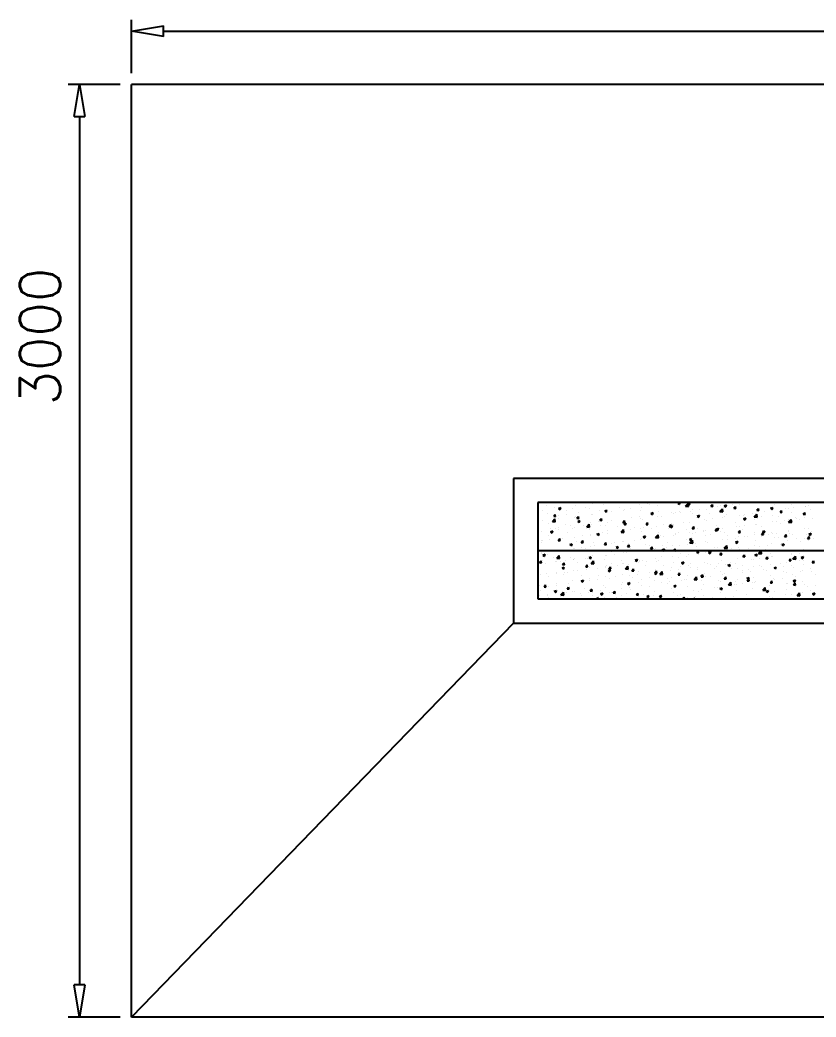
# Model space of a CAD drawing. Header units: millimetres. Extents: x 331487 to 517269, y 198509 to 399936.
# Drawn here: x 422266 to 424739, y 306709 to 309809 of the extents above; entities that cross this region are included whole.
import ezdxf

# ---------------------------------------------------------------- set-up
doc = ezdxf.new("R2010")
doc.units = ezdxf.units.MM
doc.header["$MEASUREMENT"] = 0
doc.layers.add('COLUMN', color=6, linetype='Continuous')
doc.layers.add('FOOTING', color=5, linetype='Continuous')
doc.styles.add('RO', font='romans.shx', dxfattribs={"height": 125})

# ---------------------------------------------------------------- blocks, each defined once
blk = doc.blocks.new('_ClosedBlank')
at = {"color": 0, "linetype": 'ByBlock', "lineweight": -2}
for p, q in [((-1, 0.167), (0, 0)), ((-1, 0.167), (-1, -0.167)), ((0, 0), (-1, -0.167))]:
    blk.add_line(p, q, dxfattribs=at)

msp = doc.modelspace()

# ---------------------------------------------------------------- linework, layer by layer
at = {"layer": 'COLUMN'}
for p, q in [((427149.3, 308308.5), (423874.3, 308308.5)), ((423874.3, 308308.5), (423874.3, 308008.5)), ((423874.3, 308008.5), (427149.3, 308008.5))]:
    msp.add_line(p, q, dxfattribs=at)
at = {"layer": 'COLUMN', "color": 2, "linetype": 'Continuous'}
for p, q in [((423874.7, 308295.8), (423874.7, 308295.8)), ((423902.8, 308299.4), (423902.8, 308299.4)), ((423965.9, 308307.7), (423965.9, 308307.7)), ((423992.2, 308298.3), (423992.2, 308298.3)), ((424043.5, 308305.3), (424043.5, 308305.3)), ((424080.2, 308303.3), (424080.2, 308303.3)), ((424191.7, 308301.5), (424191.7, 308301.5)), ((424216.8, 308304.7), (424216.8, 308304.7)), ((424220.8, 308301.4), (424220.8, 308301.4)), ((424246.6, 308299.4), (424246.6, 308299.4)), ((424298.6, 308306.9), (424298.6, 308306.9)), ((424310.3, 308306.5), (424315.5, 308308.5)), ((424310.3, 308306.5), (424315.3, 308303.2)), ((424315.3, 308303.2), (424317.1, 308308.5)), ((424333.8, 308297.3), (424341.6, 308305.4)), ((424333.8, 308297.3), (424342.7, 308295.9)), ((424340.6, 308303.3), (424345, 308308.5)), ((424340.6, 308303.3), (424346.6, 308302.8)), ((424342.7, 308295.9), (424341.6, 308305.4)), ((424346.6, 308302.8), (424345.6, 308308.5)), ((424412.4, 308297), (424417.2, 308302.8)), ((424412.4, 308297), (424418.4, 308296.5)), ((424418.4, 308296.5), (424417.2, 308302.8)), ((424417.6, 308295.2), (424417.6, 308295.2)), ((424434, 308296.4), (424434, 308296.4)), ((424442.6, 308298.5), (424442.6, 308298.5)), ((424454, 308298.5), (424461, 308301.2)), ((424454, 308298.5), (424459, 308295.2)), ((424459, 308295.2), (424461, 308301.2)), ((424480.5, 308303.5), (424480.5, 308303.5)), ((424484.1, 308290.8), (424488.9, 308296.5)), ((424490.1, 308290.2), (424488.9, 308296.5)), ((424492.3, 308306.4), (424492.3, 308306.4)), ((424502.5, 308301.6), (424502.5, 308301.6)), ((424502.9, 308308.4), (424502.9, 308308.4)), ((424553, 308308), (424553, 308308)), ((424556.3, 308306.1), (424556.3, 308306.1)), ((424609.7, 308303.9), (424609.7, 308303.9)), ((424663, 308301.6), (424663, 308301.6)), ((424705.6, 308295.6), (424705.6, 308295.6)), ((424706.3, 308297.2), (424706.3, 308297.2)), ((424716.4, 308299.3), (424716.4, 308299.3)), ((423889.8, 308284.4), (423889.8, 308284.4)), ((423905.3, 308273.3), (423905.3, 308273.3)), ((423924.2, 308265.7), (423929, 308271.5)), ((423924.2, 308265.7), (423930.1, 308265.2)), ((423928.1, 308293.5), (423928.1, 308293.5)), ((423930.1, 308265.2), (423929, 308271.5)), ((423938.9, 308290.3), (423945.9, 308293)), ((423938.9, 308290.3), (423943.8, 308286.9)), ((423939.6, 308268.3), (423939.6, 308268.3)), ((423940.3, 308290.8), (423940.3, 308290.8)), ((423943.8, 308286.9), (423945.9, 308293)), ((423963.6, 308283.3), (423963.6, 308283.3)), ((423964.7, 308271.6), (423964.7, 308271.6)), ((423981.5, 308291.3), (423981.5, 308291.3)), ((423991, 308265), (423991, 308265)), ((423995.9, 308259.5), (424000.7, 308265.2)), ((424001.9, 308258.9), (424000.7, 308265.2)), ((424002.5, 308276.5), (424002.5, 308276.5)), ((424021.9, 308293.3), (424021.9, 308293.3)), ((424034.9, 308289), (424034.9, 308289)), ((424042.3, 308272.1), (424042.3, 308272.1)), ((424045.9, 308271.3), (424045.9, 308271.3)), ((424065.7, 308284.9), (424065.7, 308284.9)), ((424082.6, 308282.3), (424089.6, 308285)), ((424082.6, 308282.3), (424087.5, 308278.9)), ((424087.5, 308278.9), (424089.6, 308285)), ((424088.2, 308286.8), (424088.2, 308286.8)), ((424090.7, 308288.2), (424090.7, 308288.2)), ((424092.8, 308278.5), (424092.8, 308278.5)), ((424104.2, 308281.3), (424104.2, 308281.3)), ((424128.6, 308293.1), (424128.6, 308293.1)), ((424141.6, 308284.5), (424141.6, 308284.5)), ((424144.8, 308286), (424144.8, 308286)), ((424162.5, 308291.4), (424162.5, 308291.4)), ((424190.5, 308265.3), (424190.5, 308265.3)), ((424195, 308282.2), (424195, 308282.2)), ((424196.1, 308293), (424196.1, 308293)), ((424226.3, 308274.3), (424233.3, 308277)), ((424226.3, 308274.3), (424231.3, 308270.9)), ((424228.3, 308270.3), (424228.3, 308270.3)), ((424231.3, 308270.9), (424233.3, 308277)), ((424245.4, 308266.1), (424245.4, 308266.1)), ((424248.4, 308280), (424248.4, 308280)), ((424259, 308266.4), (424259, 308266.4)), ((424291.5, 308278.6), (424291.5, 308278.6)), ((424297.4, 308273.6), (424297.4, 308273.6)), ((424301.8, 308277.7), (424301.8, 308277.7)), ((424316.5, 308281.9), (424316.5, 308281.9)), ((424317.4, 308276.4), (424317.4, 308276.4)), ((424348.7, 308280.7), (424348.7, 308280.7)), ((424354.4, 308286.9), (424354.4, 308286.9)), ((424355.2, 308275.5), (424355.2, 308275.5)), ((424370, 308266.3), (424377, 308269)), ((424370, 308266.3), (424375, 308262.9)), ((424375, 308262.9), (424377, 308269)), ((424375.7, 308286.4), (424375.7, 308286.4)), ((424399.2, 308287.1), (424399.2, 308287.1)), ((424408.5, 308273.2), (424408.5, 308273.2)), ((424440.6, 308280.7), (424448.3, 308288.9)), ((424440.6, 308280.8), (424449.5, 308279.4)), ((424449.5, 308279.4), (424448.4, 308288.9)), ((424451.2, 308294.5), (424451.2, 308294.5)), ((424454.2, 308264), (424454.2, 308264)), ((424461.9, 308271), (424461.9, 308271)), ((424484.1, 308290.8), (424490.1, 308290.2)), ((424501.3, 308268.3), (424501.3, 308268.3)), ((424515.3, 308268.7), (424515.3, 308268.7)), ((424517.3, 308272.4), (424517.3, 308272.4)), ((424542.4, 308275.7), (424542.4, 308275.7)), ((424547.3, 308264.2), (424555.1, 308272.3)), ((424547.3, 308264.2), (424556.2, 308262.8)), ((424551.8, 308274.7), (424551.8, 308274.7)), ((424556.2, 308262.8), (424555.1, 308272.3)), ((424555.8, 308284.5), (424560.6, 308290.2)), ((424555.8, 308284.5), (424561.8, 308284)), ((424561.8, 308284), (424560.6, 308290.2)), ((424568.7, 308266.5), (424568.7, 308266.5)), ((424580.2, 308280.6), (424580.2, 308280.6)), ((424597.7, 308290.5), (424604.7, 308293.2)), ((424597.7, 308290.5), (424602.7, 308287.2)), ((424602.7, 308287.2), (424604.7, 308293.2)), ((424603.7, 308282.2), (424603.7, 308282.2)), ((424604.8, 308266.8), (424604.8, 308266.8)), ((424622.1, 308264.2), (424622.1, 308264.2)), ((424627.6, 308278.2), (424632.4, 308283.9)), ((424627.6, 308278.2), (424633.5, 308277.7)), ((424633.5, 308277.7), (424632.4, 308283.9)), ((424643.4, 308289), (424643.4, 308289)), ((424655.1, 308289.2), (424655.1, 308289.2)), ((424663.1, 308276.8), (424663.1, 308276.8)), ((424668.4, 308292.3), (424668.4, 308292.3)), ((424699.3, 308271.9), (424704.1, 308277.7)), ((424699.3, 308271.9), (424705.3, 308271.4)), ((424705.3, 308271.4), (424704.1, 308277.7)), ((424721.5, 308286.8), (424721.5, 308286.8)), ((423876.5, 308259.9), (423876.5, 308259.9)), ((423888.5, 308251.1), (423888.5, 308251.1)), ((423908.6, 308242.4), (423908.6, 308242.4)), ((423920.2, 308249.5), (423928, 308257.7)), ((423920.2, 308249.5), (423929.1, 308248.2)), ((423929.1, 308248.2), (423928, 308257.7)), ((423929.2, 308251.3), (423929.2, 308251.3)), ((423939.1, 308257.5), (423939.1, 308257.5)), ((423962, 308240.2), (423962, 308240.2)), ((423976.2, 308237.1), (423976.2, 308237.1)), ((423987.6, 308261.3), (423987.6, 308261.3)), ((423995.9, 308259.5), (424001.9, 308258.9)), ((423998.6, 308250), (424005.6, 308252.7)), ((423998.6, 308250), (424003.5, 308246.7)), ((424003.5, 308246.7), (424005.6, 308252.7)), ((424015.4, 308237.9), (424015.4, 308237.9)), ((424026.9, 308233), (424034.7, 308241.1)), ((424026.9, 308233), (424035.8, 308231.6)), ((424035.8, 308231.6), (424034.7, 308241.1)), ((424039.4, 308245.4), (424039.4, 308245.4)), ((424041.1, 308238.8), (424041.1, 308238.8)), ((424064.4, 308248.7), (424064.4, 308248.7)), ((424067.6, 308253.2), (424072.4, 308258.9)), ((424067.6, 308253.2), (424073.6, 308252.7)), ((424068.8, 308235.7), (424068.8, 308235.7)), ((424073.6, 308252.7), (424072.4, 308258.9)), ((424084.1, 308236.3), (424084.1, 308236.3)), ((424091.6, 308245.2), (424091.6, 308245.2)), ((424102.3, 308253.7), (424102.3, 308253.7)), ((424122.2, 308233.4), (424122.2, 308233.4)), ((424139.3, 308246.9), (424144.2, 308252.7)), ((424139.3, 308246.9), (424145.3, 308246.4)), ((424142.3, 308242), (424149.3, 308244.7)), ((424142.3, 308242), (424147.2, 308238.7)), ((424142.4, 308246.3), (424142.4, 308246.3)), ((424143.6, 308252.7), (424143.6, 308252.7)), ((424145.3, 308246.4), (424144.2, 308252.7)), ((424147.2, 308238.7), (424149.3, 308244.7)), ((424165.4, 308262), (424165.4, 308262)), ((424194.9, 308259.7), (424194.9, 308259.7)), ((424200.7, 308256.4), (424200.7, 308256.4)), ((424211.1, 308240.6), (424215.9, 308246.4)), ((424211.1, 308240.6), (424217, 308240.1)), ((424217, 308240.1), (424215.9, 308246.4)), ((424244.2, 308232.8), (424244.2, 308232.8)), ((424265.2, 308239.2), (424265.2, 308239.2)), ((424282.8, 308234.4), (424287.6, 308240.1)), ((424282.8, 308234.4), (424288.8, 308233.8)), ((424286, 308234), (424293, 308236.7)), ((424286, 308234), (424291, 308230.7)), ((424288.8, 308233.8), (424287.6, 308240.1)), ((424290.2, 308242.5), (424290.2, 308242.5)), ((424290.9, 308230.7), (424293, 308236.7)), ((424296.1, 308240.3), (424296.1, 308240.3)), ((424328.1, 308247.4), (424328.1, 308247.4)), ((424347.5, 308247.4), (424347.5, 308247.4)), ((424354.5, 308228.1), (424359.3, 308233.8)), ((424360.5, 308227.6), (424359.3, 308233.8)), ((424391.3, 308255.8), (424391.3, 308255.8)), ((424398, 308253.8), (424398, 308253.8)), ((424416.3, 308259.1), (424416.3, 308259.1)), ((424429.9, 308236.7), (424429.9, 308236.7)), ((424449.9, 308261.3), (424449.9, 308261.3)), ((424488.2, 308246.7), (424488.2, 308246.7)), ((424491, 308232.9), (424491, 308232.9)), ((424500.1, 308235), (424500.1, 308235)), ((424513.7, 308258.3), (424520.7, 308260.9)), ((424513.7, 308258.3), (424518.7, 308254.9)), ((424516, 308236.2), (424516, 308236.2)), ((424518.7, 308254.9), (424520.7, 308260.9)), ((424546.5, 308256.8), (424546.5, 308256.8)), ((424550.6, 308241.4), (424550.6, 308241.4)), ((424553.9, 308241.2), (424553.9, 308241.2)), ((424570.5, 308234.8), (424570.5, 308234.8)), ((424602.5, 308248.9), (424602.5, 308248.9)), ((424617.1, 308249.5), (424617.1, 308249.5)), ((424628.8, 308244.8), (424628.8, 308244.8)), ((424642.1, 308252.8), (424642.1, 308252.8)), ((424653.9, 308256), (424653.9, 308256)), ((424654, 308247.6), (424661.8, 308255.8)), ((424654, 308247.6), (424662.9, 308246.3)), ((424657.4, 308250.3), (424664.4, 308252.9)), ((424657.4, 308250.3), (424662.4, 308246.9)), ((424662.9, 308246.3), (424661.8, 308255.8)), ((424662.4, 308246.9), (424664.4, 308252.9)), ((424675.4, 308261.9), (424675.4, 308261.9)), ((424680, 308257.8), (424680, 308257.8)), ((424687.1, 308254.8), (424687.1, 308254.8)), ((424704.4, 308262.4), (424704.4, 308262.4)), ((424728.8, 308259.7), (424728.8, 308259.7)), ((423876.3, 308231.2), (423876.3, 308231.2)), ((423887.3, 308217.8), (423887.3, 308217.8)), ((423909.1, 308206.3), (423909.1, 308206.3)), ((423913.3, 308228.8), (423913.3, 308228.8)), ((423914.5, 308217.8), (423921.5, 308220.5)), ((423914.5, 308217.8), (423919.5, 308214.4)), ((423919.5, 308214.4), (423921.5, 308220.5)), ((423929.7, 308229), (423929.7, 308229)), ((423937.8, 308224.2), (423937.8, 308224.2)), ((423938.3, 308232.1), (423938.3, 308232.1)), ((423967.4, 308216.3), (423967.4, 308216.3)), ((423983.1, 308226.7), (423983.1, 308226.7)), ((423989.8, 308231.7), (423989.8, 308231.7)), ((424013.1, 308206), (424013.1, 308206)), ((424025.8, 308226.3), (424025.8, 308226.3)), ((424036.5, 308224.5), (424036.5, 308224.5)), ((424038.1, 308209.3), (424038.1, 308209.3)), ((424039.9, 308205.5), (424039.9, 308205.5)), ((424058.2, 308209.8), (424065.2, 308212.5)), ((424058.2, 308209.8), (424063.2, 308206.4)), ((424063.2, 308206.4), (424065.2, 308212.5)), ((424076, 308214.3), (424076, 308214.3)), ((424089.9, 308222.2), (424089.9, 308222.2)), ((424090.4, 308211.9), (424090.4, 308211.9)), ((424133.6, 308216.4), (424141.4, 308224.6)), ((424133.6, 308216.4), (424142.5, 308215.1)), ((424139.1, 308222.6), (424139.1, 308222.6)), ((424142.5, 308215.1), (424141.4, 308224.6)), ((424142.3, 308219.4), (424142.3, 308219.4)), ((424143.2, 308220), (424143.2, 308220)), ((424164.2, 308225.9), (424164.2, 308225.9)), ((424175.5, 308231.1), (424175.5, 308231.1)), ((424193.7, 308226.4), (424193.7, 308226.4)), ((424196.6, 308217.7), (424196.6, 308217.7)), ((424202, 308230.9), (424202, 308230.9)), ((424202, 308201.8), (424209, 308204.5)), ((424202, 308201.8), (424206.9, 308198.4)), ((424206.9, 308198.4), (424209, 308204.4)), ((424228.9, 308228.9), (424228.9, 308228.9)), ((424240.4, 308199.9), (424248.2, 308208)), ((424249.3, 308198.5), (424248.2, 308208)), ((424250, 308215.5), (424250, 308215.5)), ((424254.9, 308206.7), (424254.9, 308206.7)), ((424263.9, 308203), (424263.9, 308203)), ((424282.3, 308226.6), (424282.3, 308226.6)), ((424294.9, 308207), (424294.9, 308207)), ((424301.8, 308208), (424301.8, 308208)), ((424303.4, 308213.2), (424303.4, 308213.2)), ((424313.2, 308216.7), (424313.2, 308216.7)), ((424335.7, 308224.4), (424335.7, 308224.4)), ((424346.3, 308214.1), (424346.3, 308214.1)), ((424354.5, 308228.1), (424360.5, 308227.6)), ((424356.8, 308210.9), (424356.8, 308210.9)), ((424365, 308216.3), (424365, 308216.3)), ((424371.5, 308226.7), (424371.5, 308226.7)), ((424389.1, 308222.1), (424389.1, 308222.1)), ((424390, 308219.6), (424390, 308219.6)), ((424395.5, 308204.8), (424395.5, 308204.8)), ((424396.8, 308220.5), (424396.8, 308220.5)), ((424410.1, 308208.7), (424410.1, 308208.7)), ((424426.2, 308221.8), (424431.1, 308227.6)), ((424426.2, 308221.8), (424432.2, 308221.3)), ((424427.9, 308224.6), (424427.9, 308224.6)), ((424429.7, 308226), (424436.7, 308228.7)), ((424429.7, 308226), (424434.7, 308222.7)), ((424432.2, 308221.3), (424431.1, 308227.6)), ((424434.7, 308222.7), (424436.7, 308228.7)), ((424442.4, 308219.9), (424442.4, 308219.9)), ((424448.7, 308228), (424448.7, 308228)), ((424453.8, 308214.8), (424453.8, 308214.8)), ((424463.5, 308206.4), (424463.5, 308206.4)), ((424495.8, 308217.6), (424495.8, 308217.6)), ((424498, 308215.5), (424502.8, 308221.3)), ((424498, 308215.5), (424504, 308215)), ((424498.8, 308201.7), (424498.8, 308201.7)), ((424504, 308215), (424502.8, 308221.3)), ((424512.1, 308224.8), (424512.1, 308224.8)), ((424516.9, 308204.2), (424516.9, 308204.2)), ((424527.6, 308201.8), (424527.6, 308201.8)), ((424549.2, 308215.4), (424549.2, 308215.4)), ((424549.4, 308208.1), (424549.4, 308208.1)), ((424569.7, 308209.3), (424574.5, 308215)), ((424569.7, 308209.3), (424575.7, 308208.7)), ((424570.3, 308201.9), (424570.3, 308201.9)), ((424573.4, 308218), (424580.4, 308220.7)), ((424573.4, 308218), (424578.4, 308214.6)), ((424575.7, 308208.7), (424574.5, 308215)), ((424578.4, 308214.6), (424580.4, 308220.7)), ((424590.8, 308210.1), (424590.8, 308210.1)), ((424601.3, 308215.6), (424601.3, 308215.6)), ((424602.6, 308213.1), (424602.6, 308213.1)), ((424615.8, 308213.4), (424615.8, 308213.4)), ((424641.4, 308203), (424646.2, 308208.7)), ((424641.4, 308203), (424647.4, 308202.5)), ((424647.4, 308202.5), (424646.2, 308208.7)), ((424652.6, 308222.7), (424652.6, 308222.7)), ((424653.7, 308218.4), (424653.7, 308218.4)), ((424656, 308210.8), (424656, 308210.8)), ((424667, 308209.8), (424667, 308209.8)), ((424703.2, 308229.1), (424703.2, 308229.1)), ((424709.4, 308208.6), (424709.4, 308208.6)), ((424713.2, 308196.7), (424718, 308202.5)), ((424716.8, 308226.7), (424716.8, 308226.7)), ((424717.1, 308210), (424724.1, 308212.7)), ((424717.1, 308210), (424722.1, 308206.6)), ((424719.1, 308196.2), (424718, 308202.4)), ((424722.1, 308206.6), (424724.1, 308212.7)), ((424725.3, 308219.8), (424725.3, 308219.8)), ((423886.1, 308184.5), (423886.1, 308184.5)), ((423887, 308189.4), (423887, 308189.4)), ((423888.7, 308191.6), (423888.7, 308191.6)), ((423912, 308192.7), (423912, 308192.7)), ((423936.6, 308190.9), (423936.6, 308190.9)), ((423938, 308190.5), (423942.9, 308196.3)), ((423938, 308190.5), (423944, 308190)), ((423942.1, 308189.3), (423942.1, 308189.3)), ((423944, 308190), (423942.9, 308196.3)), ((423949.9, 308197.7), (423949.9, 308197.7)), ((423974.2, 308177.5), (423981.2, 308180.2)), ((423974.2, 308177.5), (423979.2, 308174.2)), ((423979.2, 308174.2), (423981.2, 308180.2)), ((423988.6, 308198.4), (423988.6, 308198.4)), ((423995.5, 308187.1), (423995.5, 308187.1)), ((424009.8, 308184.2), (424014.6, 308190)), ((424009.8, 308184.2), (424015.7, 308183.7)), ((424015.7, 308183.7), (424014.6, 308190)), ((424038.7, 308172.2), (424038.7, 308172.2)), ((424048.9, 308184.8), (424048.9, 308184.8)), ((424049.7, 308174.8), (424049.7, 308174.8)), ((424079.9, 308176.7), (424079.9, 308176.7)), ((424081.5, 308178), (424086.3, 308183.7)), ((424081.5, 308178), (424087.5, 308177.4)), ((424087.5, 308177.4), (424086.3, 308183.7)), ((424089.2, 308178.6), (424089.2, 308178.6)), ((424102.3, 308182.6), (424102.3, 308182.6)), ((424112.8, 308183.1), (424112.8, 308183.1)), ((424117.9, 308169.5), (424124.9, 308172.2)), ((424122.9, 308166.2), (424124.9, 308172.2)), ((424137.9, 308186.4), (424137.9, 308186.4)), ((424138.3, 308186.7), (424138.3, 308186.7)), ((424141.1, 308186.1), (424141.1, 308186.1)), ((424153.2, 308171.7), (424158, 308177.4)), ((424153.2, 308171.7), (424159.2, 308171.2)), ((424155.6, 308180.3), (424155.6, 308180.3)), ((424159.2, 308171.2), (424158, 308177.4)), ((424175.7, 308191.4), (424175.7, 308191.4)), ((424192.5, 308193.1), (424192.5, 308193.1)), ((424196.6, 308196.7), (424196.6, 308196.7)), ((424209, 308178.1), (424209, 308178.1)), ((424220.5, 308174.7), (424220.5, 308174.7)), ((424224.9, 308165.4), (424229.8, 308171.2)), ((424230.9, 308164.9), (424229.8, 308171.2)), ((424238.9, 308199.7), (424238.9, 308199.7)), ((424240.4, 308199.9), (424249.3, 308198.5)), ((424243, 308199.5), (424243, 308199.5)), ((424262.4, 308175.8), (424262.4, 308175.8)), ((424278.9, 308184.7), (424278.9, 308184.7)), ((424293.7, 308173.7), (424293.7, 308173.7)), ((424315.8, 308173.6), (424315.8, 308173.6)), ((424337.2, 308194.8), (424337.2, 308194.8)), ((424338.6, 308176.9), (424338.6, 308176.9)), ((424345.1, 308180.8), (424345.1, 308180.8)), ((424345.7, 308193.8), (424352.7, 308196.4)), ((424345.7, 308193.8), (424350.6, 308190.4)), ((424347.1, 308183.3), (424354.9, 308191.5)), ((424347.1, 308183.3), (424356, 308182)), ((424350.6, 308190.4), (424352.7, 308196.4)), ((424356, 308182), (424354.9, 308191.5)), ((424363.7, 308180.2), (424363.7, 308180.2)), ((424369.2, 308171.3), (424369.2, 308171.3)), ((424395.6, 308187.2), (424395.6, 308187.2)), ((424401.6, 308185.2), (424401.6, 308185.2)), ((424447.5, 308194.7), (424447.5, 308194.7)), ((424453.8, 308166.8), (424461.6, 308174.9)), ((424462.7, 308165.4), (424461.6, 308174.9)), ((424464.7, 308193.5), (424464.7, 308193.5)), ((424489.4, 308185.7), (424496.4, 308188.4)), ((424489.4, 308185.7), (424494.4, 308182.4)), ((424489.7, 308196.8), (424489.7, 308196.8)), ((424492, 308179.8), (424492, 308179.8)), ((424494.4, 308182.4), (424496.4, 308188.4)), ((424548.1, 308174.8), (424548.1, 308174.8)), ((424550.3, 308189.8), (424550.3, 308189.8)), ((424589.5, 308173.9), (424589.5, 308173.9)), ((424600.1, 308182.3), (424600.1, 308182.3)), ((424608.7, 308199.8), (424608.7, 308199.8)), ((424623.7, 308199.7), (424623.7, 308199.7)), ((424627.4, 308178.9), (424627.4, 308178.9)), ((424633.1, 308177.7), (424640.1, 308180.4)), ((424633.1, 308177.7), (424638.1, 308174.4)), ((424638.1, 308174.4), (424640.1, 308180.4)), ((424651.4, 308189.4), (424651.4, 308189.4)), ((424677.1, 308197.4), (424677.1, 308197.4)), ((424690.5, 308187.2), (424690.5, 308187.2)), ((424701.9, 308195.8), (424701.9, 308195.8)), ((424713.2, 308196.7), (424719.1, 308196.2)), ((424715.6, 308190.5), (424715.6, 308190.5)), ((424730.4, 308195.2), (424730.4, 308195.2)), ((423884.9, 308151.2), (423884.9, 308151.2)), ((423885.7, 308153.2), (423885.7, 308153.2)), ((423890.2, 308145.3), (423897.2, 308148)), ((423890.2, 308145.3), (423895.2, 308141.9)), ((423895.2, 308141.9), (423897.2, 308148)), ((423905, 308146.6), (423905, 308146.6)), ((423923.6, 308158.2), (423923.6, 308158.2)), ((423933.5, 308135.6), (423941.2, 308143.7)), ((423935.4, 308157.7), (423935.4, 308157.7)), ((423942.4, 308134.2), (423941.2, 308143.7)), ((423963.3, 308156.6), (423963.3, 308156.6)), ((423986.8, 308166.5), (423986.8, 308166.5)), ((423987.3, 308165.1), (423987.3, 308165.1)), ((424011.8, 308169.8), (424011.8, 308169.8)), ((424021.6, 308166.7), (424021.6, 308166.7)), ((424033.9, 308137.3), (424040.9, 308139.9)), ((424038.9, 308133.9), (424040.9, 308139.9)), ((424045.6, 308144.7), (424045.6, 308144.7)), ((424086.5, 308143.7), (424086.5, 308143.7)), ((424088, 308145.3), (424088, 308145.3)), ((424103.9, 308154.7), (424103.9, 308154.7)), ((424111.6, 308147), (424111.6, 308147)), ((424117.9, 308169.5), (424122.9, 308166.2)), ((424139.9, 308152.8), (424139.9, 308152.8)), ((424149.4, 308152), (424149.4, 308152)), ((424162.2, 308164.7), (424162.2, 308164.7)), ((424191.3, 308159.8), (424191.3, 308159.8)), ((424212.6, 308160.3), (424212.6, 308160.3)), ((424224.9, 308165.4), (424230.9, 308164.9)), ((424237.6, 308163.6), (424237.6, 308163.6)), ((424241.8, 308166.2), (424241.8, 308166.2)), ((424258.7, 308139.7), (424258.7, 308139.7)), ((424261.6, 308161.5), (424268.6, 308164.2)), ((424261.6, 308161.5), (424266.6, 308158.1)), ((424266.6, 308158.1), (424268.6, 308164.2)), ((424275.5, 308168.6), (424275.5, 308168.6)), ((424292.5, 308140.5), (424292.5, 308140.5)), ((424296.7, 308159.1), (424301.5, 308164.9)), ((424296.7, 308159.1), (424302.7, 308158.6)), ((424302.6, 308158.6), (424301.5, 308164.9)), ((424317.1, 308149.7), (424317.1, 308149.7)), ((424337.4, 308140.7), (424337.4, 308140.7)), ((424343.8, 308147.5), (424343.8, 308147.5)), ((424368.4, 308152.9), (424373.2, 308158.6)), ((424368.4, 308152.9), (424374.4, 308152.3)), ((424374.4, 308152.3), (424373.2, 308158.6)), ((424375.2, 308145.7), (424375.2, 308145.7)), ((424375.4, 308159.8), (424375.4, 308159.8)), ((424394.3, 308153.9), (424394.3, 308153.9)), ((424405.4, 308153.5), (424412.4, 308156.2)), ((424405.4, 308153.5), (424410.3, 308150.1)), ((424410.3, 308150.1), (424412.4, 308156.2)), ((424422.5, 308169), (424422.5, 308169)), ((424433.7, 308169.8), (424433.7, 308169.8)), ((424438.4, 308154), (424438.4, 308154)), ((424440.1, 308146.6), (424444.9, 308152.3)), ((424440.1, 308146.6), (424446.1, 308146.1)), ((424446.1, 308146.1), (424444.9, 308152.3)), ((424446.3, 308161.4), (424446.3, 308161.4)), ((424453.8, 308166.8), (424462.7, 308165.4)), ((424463.4, 308157.3), (424463.4, 308157.3)), ((424475.9, 308166.8), (424475.9, 308166.8)), ((424497.6, 308168.4), (424497.6, 308168.4)), ((424501.3, 308162.3), (424501.3, 308162.3)), ((424511.9, 308140.3), (424516.7, 308146.1)), ((424511.9, 308140.3), (424517.8, 308139.8)), ((424517.8, 308139.8), (424516.7, 308146.1)), ((424529.3, 308164.5), (424529.3, 308164.5)), ((424546.9, 308141.5), (424546.9, 308141.5)), ((424549.1, 308145.5), (424556.1, 308148.2)), ((424549.1, 308145.5), (424554, 308142.1)), ((424554, 308142.1), (424556.1, 308148.2)), ((424560.5, 308150.2), (424568.3, 308158.4)), ((424560.5, 308150.2), (424569.4, 308148.9)), ((424564.5, 308170.6), (424564.5, 308170.6)), ((424569.4, 308148.9), (424568.3, 308158.4)), ((424582.7, 308162.3), (424582.7, 308162.3)), ((424583.6, 308134), (424588.4, 308139.8)), ((424589.6, 308133.5), (424588.4, 308139.8)), ((424598.9, 308149), (424598.9, 308149)), ((424604.5, 308140.1), (424604.5, 308140.1)), ((424636.1, 308160), (424636.1, 308160)), ((424650.2, 308156.1), (424650.2, 308156.1)), ((424662.8, 308150.1), (424662.8, 308150.1)), ((424664.2, 308147.8), (424664.2, 308147.8)), ((424667.3, 308133.7), (424675.1, 308141.8)), ((424676.2, 308132.3), (424675.1, 308141.8)), ((424689.3, 308151.1), (424689.3, 308151.1)), ((424689.5, 308157.8), (424689.5, 308157.8)), ((424692.8, 308137.5), (424699.8, 308140.2)), ((424697.8, 308134.1), (424699.8, 308140.2)), ((424700.7, 308162.5), (424700.7, 308162.5)), ((424721.2, 308160.2), (424721.2, 308160.2)), ((424727.1, 308156.1), (424727.1, 308156.1)), ((423880.2, 308121.6), (423885, 308127.3)), ((423880.2, 308121.6), (423886.2, 308121.1)), ((423883.7, 308118), (423883.7, 308118)), ((423886.2, 308121), (423885, 308127.3)), ((423890.3, 308127.1), (423890.3, 308127.1)), ((423897.3, 308118.8), (423897.3, 308118.8)), ((423922.6, 308138.2), (423922.6, 308138.2)), ((423929, 308124.7), (423929, 308124.7)), ((423933.5, 308135.6), (423942.4, 308134.2)), ((423934.2, 308124.4), (423934.2, 308124.4)), ((423943.7, 308124.8), (423943.7, 308124.8)), ((423951.9, 308115.3), (423956.7, 308121)), ((423951.9, 308115.3), (423957.9, 308114.8)), ((423957.9, 308114.8), (423956.7, 308121)), ((423960.5, 308127.1), (423960.5, 308127.1)), ((423976, 308136), (423976, 308136)), ((423985.5, 308130.4), (423985.5, 308130.4)), ((423986.1, 308131.9), (423986.1, 308131.9)), ((423987.3, 308134.7), (423987.3, 308134.7)), ((423997.1, 308122.6), (423997.1, 308122.6)), ((424023.4, 308135.4), (424023.4, 308135.4)), ((424023.6, 308109), (424028.5, 308114.8)), ((424023.6, 308109), (424029.6, 308108.5)), ((424029.6, 308108.5), (424028.5, 308114.8)), ((424029.4, 308133.7), (424029.4, 308133.7)), ((424033.9, 308137.3), (424038.9, 308133.9)), ((424037.5, 308138.9), (424037.5, 308138.9)), ((424040.2, 308119), (424048, 308127.1)), ((424040.2, 308119), (424049.1, 308117.7)), ((424049.1, 308117.7), (424048, 308127.2)), ((424050.5, 308120.3), (424050.5, 308120.3)), ((424082.8, 308131.5), (424082.8, 308131.5)), ((424083.8, 308109.7), (424083.8, 308109.7)), ((424086.8, 308112), (424086.8, 308112)), ((424103.9, 308118), (424103.9, 308118)), ((424123.1, 308112.5), (424123.1, 308112.5)), ((424136.2, 308129.2), (424136.2, 308129.2)), ((424138.7, 308119.5), (424138.7, 308119.5)), ((424142.1, 308119.7), (424142.1, 308119.7)), ((424146.9, 308102.5), (424154.7, 308110.6)), ((424155.8, 308101.1), (424154.7, 308110.6)), ((424157.2, 308115.8), (424157.2, 308115.8)), ((424177.6, 308129.2), (424184.6, 308131.9)), ((424177.6, 308129.2), (424182.6, 308125.9)), ((424182.6, 308125.9), (424184.6, 308131.9)), ((424186.3, 308120.8), (424186.3, 308120.8)), ((424189.5, 308127), (424189.5, 308127)), ((424190, 308126.6), (424190, 308126.6)), ((424200.4, 308129.7), (424200.4, 308129.7)), ((424210.6, 308113.5), (424210.6, 308113.5)), ((424211.3, 308124.1), (424211.3, 308124.1)), ((424240.6, 308133), (424240.6, 308133)), ((424242.9, 308124.7), (424242.9, 308124.7)), ((424249.2, 308129.1), (424249.2, 308129.1)), ((424264, 308111.3), (424264, 308111.3)), ((424296.3, 308122.5), (424296.3, 308122.5)), ((424312.3, 308137.4), (424312.3, 308137.4)), ((424317.4, 308109), (424317.4, 308109)), ((424321.3, 308121.2), (424328.3, 308123.9)), ((424321.3, 308121.2), (424326.3, 308117.9)), ((424326.3, 308117.9), (424328.3, 308123.9)), ((424342.6, 308114.2), (424342.6, 308114.2)), ((424349.7, 308120.2), (424349.7, 308120.2)), ((424393.1, 308120.6), (424393.1, 308120.6)), ((424403.1, 308117.9), (424403.1, 308117.9)), ((424412.1, 308114.6), (424412.1, 308114.6)), ((424429.6, 308110.1), (424429.6, 308110.1)), ((424437.1, 308117.9), (424437.1, 308117.9)), ((424445.1, 308128.1), (424445.1, 308128.1)), ((424456.5, 308115.7), (424456.5, 308115.7)), ((424465.1, 308113.2), (424472.1, 308115.9)), ((424465.1, 308113.2), (424470, 308109.9)), ((424470, 308109.9), (424472, 308115.9)), ((424475, 308122.9), (424475, 308122.9)), ((424487.9, 308120.1), (424487.9, 308120.1)), ((424496.4, 308135.1), (424496.4, 308135.1)), ((424509.8, 308113.4), (424509.8, 308113.4)), ((424538.2, 308131.2), (424538.2, 308131.2)), ((424546.2, 308130.1), (424546.2, 308130.1)), ((424563.2, 308134.5), (424563.2, 308134.5)), ((424563.2, 308111.2), (424563.2, 308111.2)), ((424583.6, 308134), (424589.6, 308133.5)), ((424597.6, 308115.8), (424597.6, 308115.8)), ((424601.1, 308139.5), (424601.1, 308139.5)), ((424616.6, 308108.9), (424616.6, 308108.9)), ((424628.5, 308118.2), (424628.5, 308118.2)), ((424649, 308122.8), (424649, 308122.8)), ((424655.3, 308127.8), (424660.1, 308133.5)), ((424655.3, 308127.8), (424661.3, 308127.2)), ((424661.3, 308127.2), (424660.1, 308133.5)), ((424662.9, 308111.6), (424662.9, 308111.6)), ((424667.3, 308133.7), (424676.2, 308132.3)), ((424686.8, 308128.2), (424686.8, 308128.2)), ((424692.8, 308137.5), (424697.8, 308134.1)), ((424699.5, 308129.2), (424699.5, 308129.2)), ((424700.8, 308116.6), (424700.8, 308116.6)), ((424727, 308121.5), (424731.8, 308127.2)), ((424727, 308121.5), (424733, 308121)), ((424733, 308121), (424731.8, 308127.2)), ((423882.5, 308084.7), (423882.5, 308084.7)), ((423902.7, 308087.4), (423902.7, 308087.4)), ((423908.8, 308079.7), (423908.8, 308079.7)), ((423933, 308091.1), (423933, 308091.1)), ((423934.2, 308087.7), (423934.2, 308087.7)), ((423949.9, 308105), (423956.9, 308107.7)), ((423949.9, 308105), (423954.9, 308101.6)), ((423954.9, 308101.6), (423956.9, 308107.7)), ((423956.1, 308085.2), (423956.1, 308085.2)), ((423959.2, 308090.9), (423959.2, 308090.9)), ((423967.1, 308089.7), (423967.1, 308089.7)), ((423984.9, 308098.6), (423984.9, 308098.6)), ((423997.1, 308095.9), (423997.1, 308095.9)), ((424009.5, 308082.9), (424009.5, 308082.9)), ((424025.5, 308099.7), (424025.5, 308099.7)), ((424036.3, 308105.6), (424036.3, 308105.6)), ((424060.2, 308104.2), (424060.2, 308104.2)), ((424062.9, 308080.6), (424062.9, 308080.6)), ((424085.2, 308107.5), (424085.2, 308107.5)), ((424085.5, 308078.7), (424085.5, 308078.7)), ((424093.6, 308097), (424100.6, 308099.7)), ((424093.6, 308097), (424098.6, 308093.6)), ((424095.4, 308102.7), (424100.2, 308108.5)), ((424095.4, 308102.7), (424101.3, 308102.2)), ((424098.6, 308093.6), (424100.6, 308099.7)), ((424101.3, 308102.2), (424100.2, 308108.5)), ((424116.3, 308078.4), (424116.3, 308078.4)), ((424137.5, 308086.2), (424137.5, 308086.2)), ((424146.9, 308102.5), (424155.8, 308101.1)), ((424160, 308081.4), (424160, 308081.4)), ((424167.1, 308096.5), (424171.9, 308102.2)), ((424167.1, 308096.5), (424173.1, 308096)), ((424173.1, 308095.9), (424171.9, 308102.2)), ((424185, 308084.7), (424185, 308084.7)), ((424188.8, 308093.3), (424188.8, 308093.3)), ((424222.9, 308089.7), (424222.9, 308089.7)), ((424237.3, 308089), (424244.3, 308091.7)), ((424237.3, 308089), (424242.3, 308085.6)), ((424238.8, 308090.2), (424243.6, 308095.9)), ((424238.8, 308090.2), (424244.8, 308089.7)), ((424239.3, 308099.7), (424239.3, 308099.7)), ((424242.3, 308085.6), (424244.3, 308091.7)), ((424244.8, 308089.7), (424243.6, 308095.9)), ((424253.6, 308085.9), (424261.4, 308094)), ((424253.6, 308085.9), (424262.5, 308084.6)), ((424254.6, 308080.1), (424254.6, 308080.1)), ((424262.5, 308084.6), (424261.4, 308094)), ((424286, 308098), (424286, 308098)), ((424291.3, 308107.2), (424291.3, 308107.2)), ((424310.5, 308083.9), (424315.4, 308089.7)), ((424310.5, 308083.9), (424316.5, 308083.4)), ((424311.1, 308101.3), (424311.1, 308101.3)), ((424312.9, 308090.1), (424312.9, 308090.1)), ((424316.5, 308083.4), (424315.4, 308089.7)), ((424341.4, 308080.9), (424341.4, 308080.9)), ((424348.9, 308106.3), (424348.9, 308106.3)), ((424370.8, 308106.8), (424370.8, 308106.8)), ((424371.2, 308100.1), (424371.2, 308100.1)), ((424381, 308081), (424388, 308083.7)), ((424381, 308081), (424386, 308077.6)), ((424382.3, 308077.6), (424387.1, 308083.4)), ((424386, 308077.6), (424388, 308083.7)), ((424388.2, 308077.1), (424387.1, 308083.4)), ((424391.9, 308087.3), (424391.9, 308087.3)), ((424395.2, 308078.1), (424395.2, 308078.1)), ((424410.8, 308078.5), (424410.8, 308078.5)), ((424424.2, 308104.5), (424424.2, 308104.5)), ((424443.9, 308094.8), (424443.9, 308094.8)), ((424448.7, 308083.4), (424448.7, 308083.4)), ((424453.5, 308088.1), (424453.5, 308088.1)), ((424477.5, 308102.3), (424477.5, 308102.3)), ((424495.2, 308101.9), (424495.2, 308101.9)), ((424511.8, 308098.2), (424511.8, 308098.2)), ((424511.8, 308091.8), (424511.8, 308091.8)), ((424530.9, 308100), (424530.9, 308100)), ((424536.9, 308095), (424536.9, 308095)), ((424545.7, 308108.3), (424545.7, 308108.3)), ((424570.2, 308108.2), (424570.2, 308108.2)), ((424574.8, 308100), (424574.8, 308100)), ((424584.3, 308097.7), (424584.3, 308097.7)), ((424596.4, 308082.5), (424596.4, 308082.5)), ((424608.8, 308105.2), (424615.8, 308107.9)), ((424608.8, 308105.2), (424613.7, 308101.9)), ((424613.7, 308101.9), (424615.8, 308107.9)), ((424637.7, 308095.5), (424637.7, 308095.5)), ((424637.9, 308108.3), (424637.9, 308108.3)), ((424647.8, 308089.5), (424647.8, 308089.5)), ((424666.7, 308083.2), (424666.7, 308083.2)), ((424670, 308106.7), (424670, 308106.7)), ((424691.1, 308093.2), (424691.1, 308093.2)), ((424698.3, 308095.9), (424698.3, 308095.9)), ((424723.4, 308104.4), (424723.4, 308104.4)), ((424725, 308093.2), (424725, 308093.2)), ((424737.7, 308085.5), (424737.7, 308085.5)), ((423881.2, 308051.4), (423881.2, 308051.4)), ((423894.1, 308046.4), (423898.9, 308052.1)), ((423900, 308045.8), (423898.9, 308052.1)), ((423907.8, 308048.2), (423907.8, 308048.2)), ((423931.8, 308057.8), (423931.8, 308057.8)), ((423932.9, 308051.5), (423932.9, 308051.5)), ((423970.8, 308056.5), (423970.8, 308056.5)), ((423983.7, 308065.3), (423983.7, 308065.3)), ((424009.6, 308064.7), (424016.6, 308067.4)), ((424009.6, 308064.7), (424014.6, 308061.4)), ((424014.6, 308061.4), (424016.6, 308067.4)), ((424033.9, 308064.8), (424033.9, 308064.8)), ((424035, 308072.3), (424035, 308072.3)), ((424058.9, 308068.1), (424058.9, 308068.1)), ((424079.7, 308050), (424079.7, 308050)), ((424096.8, 308073.1), (424096.8, 308073.1)), ((424136.3, 308052.9), (424136.3, 308052.9)), ((424138, 308060.1), (424138, 308060.1)), ((424153.3, 308056.7), (424160.3, 308059.4)), ((424153.3, 308056.7), (424158.3, 308053.4)), ((424158.3, 308053.4), (424160.3, 308059.4)), ((424169.7, 308076.1), (424169.7, 308076.1)), ((424187.6, 308060), (424187.6, 308060)), ((424196.3, 308070.1), (424196.3, 308070.1)), ((424196.6, 308050.2), (424196.6, 308050.2)), ((424220.3, 308048.1), (424220.3, 308048.1)), ((424223, 308073.9), (424223, 308073.9)), ((424238.1, 308066.4), (424238.1, 308066.4)), ((424259.7, 308058.6), (424259.7, 308058.6)), ((424276.4, 308071.6), (424276.4, 308071.6)), ((424278.6, 308058.1), (424278.6, 308058.1)), ((424284.8, 308061.9), (424284.8, 308061.9)), ((424290.1, 308073.9), (424290.1, 308073.9)), ((424297, 308048.7), (424304, 308051.4)), ((424297, 308048.7), (424302, 308045.4)), ((424302, 308045.4), (424304, 308051.4)), ((424322.6, 308066.8), (424322.6, 308066.8)), ((424329.8, 308069.4), (424329.8, 308069.4)), ((424336.9, 308068.1), (424336.9, 308068.1)), ((424340.2, 308047.6), (424340.2, 308047.6)), ((424360.4, 308069.4), (424368.1, 308077.5)), ((424360.4, 308069.4), (424369.2, 308068)), ((424369.2, 308068), (424368.1, 308077.5)), ((424382.3, 308077.6), (424388.3, 308077.1)), ((424383.2, 308067.1), (424383.2, 308067.1)), ((424385.8, 308075.2), (424385.8, 308075.2)), ((424390.7, 308054), (424390.7, 308054)), ((424436.6, 308064.9), (424436.6, 308064.9)), ((424442.6, 308061.5), (424442.6, 308061.5)), ((424454, 308071.4), (424458.8, 308077.1)), ((424454, 308071.4), (424460, 308070.8)), ((424460, 308070.8), (424458.8, 308077.1)), ((424467.1, 308052.8), (424474.9, 308060.9)), ((424467.1, 308052.8), (424476, 308051.4)), ((424476, 308051.4), (424474.9, 308060.9)), ((424485.5, 308052.3), (424485.5, 308052.3)), ((424489.9, 308062.6), (424489.9, 308062.6)), ((424491.7, 308053.2), (424491.7, 308053.2)), ((424494, 308068.6), (424494, 308068.6)), ((424510.6, 308055.6), (424510.6, 308055.6)), ((424524.7, 308073), (424531.7, 308075.7)), ((424524.7, 308073), (424529.7, 308069.6)), ((424525.7, 308065.1), (424530.5, 308070.8)), ((424525.7, 308065.1), (424531.7, 308064.6)), ((424529.7, 308069.6), (424531.7, 308075.7)), ((424531.7, 308064.6), (424530.5, 308070.8)), ((424543.3, 308060.3), (424543.3, 308060.3)), ((424544.5, 308075), (424544.5, 308075)), ((424548.4, 308060.6), (424548.4, 308060.6)), ((424550, 308063.2), (424550, 308063.2)), ((424595.2, 308049.2), (424595.2, 308049.2)), ((424596.7, 308058.1), (424596.7, 308058.1)), ((424597.5, 308058.8), (424602.3, 308064.6)), ((424597.5, 308058.8), (424603.4, 308058.3)), ((424603.4, 308058.3), (424602.3, 308064.6)), ((424608.4, 308073.2), (424608.4, 308073.2)), ((424611.6, 308068.9), (424611.6, 308068.9)), ((424636.6, 308072.2), (424636.6, 308072.2)), ((424646.6, 308056.2), (424646.6, 308056.2)), ((424650.1, 308055.8), (424650.1, 308055.8)), ((424668.5, 308065), (424675.5, 308067.6)), ((424668.5, 308065), (424673.4, 308061.6)), ((424669.2, 308052.5), (424674, 308058.3)), ((424669.2, 308052.5), (424675.2, 308052)), ((424673.4, 308061.6), (424675.5, 308067.6)), ((424675.2, 308052), (424674, 308058.3)), ((424674.5, 308077.2), (424674.5, 308077.2)), ((424697.1, 308062.6), (424697.1, 308062.6)), ((424703.5, 308053.6), (424703.5, 308053.6)), ((424736.4, 308049.4), (424736.4, 308049.4)), ((423880, 308018.1), (423880, 308018.1)), ((423883.3, 308036.3), (423883.3, 308036.3)), ((423894.1, 308046.4), (423900, 308045.8)), ((423904.4, 308022.9), (423904.4, 308022.9)), ((423904.7, 308020), (423904.7, 308020)), ((423925.6, 308032.5), (423932.6, 308035.2)), ((423925.6, 308032.5), (423930.5, 308029.1)), ((423930.5, 308029.1), (423932.6, 308035.2)), ((423930.5, 308024.5), (423930.5, 308024.5)), ((423936.6, 308034.1), (423936.6, 308034.1)), ((423944.4, 308017.1), (423944.4, 308017.1)), ((423946.7, 308021.6), (423954.5, 308029.7)), ((423946.7, 308021.6), (423955.6, 308020.2)), ((423955.6, 308020.2), (423954.5, 308029.7)), ((423957.7, 308020.6), (423957.7, 308020.6)), ((423963, 308030), (423963, 308030)), ((423965.8, 308040.1), (423970.6, 308045.8)), ((423965.8, 308040.1), (423971.8, 308039.6)), ((423971.8, 308039.6), (423970.6, 308045.8)), ((423982.5, 308032), (423982.5, 308032)), ((423990, 308031.8), (423990, 308031.8)), ((424007.6, 308025.4), (424007.6, 308025.4)), ((424011.1, 308018.4), (424011.1, 308018.4)), ((424021.3, 308040), (424021.3, 308040)), ((424032.6, 308028.7), (424032.6, 308028.7)), ((424033.8, 308039), (424033.8, 308039)), ((424037.5, 308033.8), (424042.3, 308039.6)), ((424037.5, 308033.8), (424043.5, 308033.3)), ((424043.5, 308033.3), (424042.3, 308039.5)), ((424043.4, 308029.5), (424043.4, 308029.5)), ((424045.3, 308018.1), (424045.3, 308018.1)), ((424064.5, 308016.1), (424064.5, 308016.1)), ((424069.3, 308024.5), (424076.3, 308027.2)), ((424069.3, 308024.5), (424074.2, 308021.1)), ((424070.5, 308033.6), (424070.5, 308033.6)), ((424074.2, 308021.1), (424076.3, 308027.2)), ((424084.3, 308045.4), (424084.3, 308045.4)), ((424096.8, 308027.3), (424096.8, 308027.3)), ((424103.6, 308028.1), (424103.6, 308028.1)), ((424109.2, 308027.5), (424114.1, 308033.3)), ((424109.2, 308027.5), (424115.2, 308027)), ((424115.2, 308027), (424114.1, 308033.3)), ((424133.7, 308042), (424133.7, 308042)), ((424135.1, 308019.6), (424135.1, 308019.6)), ((424150.2, 308025), (424150.2, 308025)), ((424158.7, 308045.3), (424158.7, 308045.3)), ((424161.9, 308038.1), (424161.9, 308038.1)), ((424181, 308021.3), (424185.8, 308027)), ((424181, 308021.3), (424186.9, 308020.7)), ((424186.9, 308020.7), (424185.8, 308027)), ((424186.4, 308026.7), (424186.4, 308026.7)), ((424203.6, 308022.8), (424203.6, 308022.8)), ((424213, 308016.5), (424220, 308019.2)), ((424213, 308016.5), (424218, 308013.1)), ((424218, 308013.1), (424220, 308019.2)), ((424233.4, 308019.1), (424233.4, 308019.1)), ((424236.9, 308033.1), (424236.9, 308033.1)), ((424252.7, 308015), (424257.5, 308020.7)), ((424256.9, 308020.5), (424256.9, 308020.5)), ((424258.7, 308014.5), (424257.5, 308020.7)), ((424258.5, 308022.4), (424258.5, 308022.4)), ((424288.8, 308040.6), (424288.8, 308040.6)), ((424296.3, 308027.4), (424296.3, 308027.4)), ((424310.3, 308018.3), (424310.3, 308018.3)), ((424316.8, 308023.1), (424316.8, 308023.1)), ((424359.5, 308035.7), (424359.5, 308035.7)), ((424363.7, 308016), (424363.7, 308016)), ((424375.1, 308033.1), (424375.1, 308033.1)), ((424384.5, 308039), (424384.5, 308039)), ((424389.5, 308020.7), (424389.5, 308020.7)), ((424422.4, 308044), (424422.4, 308044)), ((424433.4, 308043.1), (424433.4, 308043.1)), ((424440.7, 308040.7), (424447.7, 308043.4)), ((424440.7, 308040.7), (424445.7, 308037.4)), ((424441.4, 308028.2), (424441.4, 308028.2)), ((424445.7, 308037.4), (424447.7, 308043.4)), ((424484.3, 308016.2), (424484.3, 308016.2)), ((424492.8, 308035.3), (424492.8, 308035.3)), ((424522.1, 308021.2), (424522.1, 308021.2)), ((424543.3, 308041.7), (424543.3, 308041.7)), ((424573.8, 308036.3), (424581.6, 308044.4)), ((424573.8, 308036.3), (424582.7, 308034.9)), ((424582.7, 308034.9), (424581.6, 308044.4)), ((424584.4, 308032.7), (424591.4, 308035.4)), ((424584.4, 308032.7), (424589.4, 308029.4)), ((424585.3, 308029.5), (424585.3, 308029.5)), ((424589.4, 308029.3), (424591.4, 308035.4)), ((424594, 308015.9), (424594, 308015.9)), ((424610.3, 308032.8), (424610.3, 308032.8)), ((424645.3, 308022.9), (424645.3, 308022.9)), ((424648.2, 308037.7), (424648.2, 308037.7)), ((424662.5, 308023.5), (424662.5, 308023.5)), ((424680.5, 308019.7), (424688.3, 308027.8)), ((424680.5, 308019.7), (424689.4, 308018.3)), ((424689.4, 308018.3), (424688.3, 308027.8)), ((424695.9, 308029.3), (424695.9, 308029.3)), ((424711.4, 308046.1), (424711.4, 308046.1)), ((424720.9, 308033.5), (424720.9, 308033.5)), ((424728.1, 308024.7), (424735.1, 308027.4)), ((424728.1, 308024.7), (424733.1, 308021.3)), ((424733.1, 308021.3), (424735.1, 308027.4)), ((423881.5, 308008.8), (423881.5, 308008.8)), ((423906.6, 308012.1), (423906.6, 308012.1)), ((424056.7, 308008.5), (424061.2, 308013.2)), ((424061.8, 308008.5), (424061.2, 308013.2)), ((424083.1, 308012.1), (424083.1, 308012.1)), ((424117.9, 308013.9), (424117.9, 308013.9)), ((424170.3, 308010.8), (424170.3, 308010.8)), ((424171.3, 308011.6), (424171.3, 308011.6)), ((424224.6, 308009.3), (424224.6, 308009.3)), ((424252.7, 308015), (424258.7, 308014.5)), ((424258.4, 308013.1), (424258.4, 308013.1)), ((424324.4, 308008.7), (424329.2, 308014.4)), ((424324.4, 308008.7), (424326.6, 308008.5)), ((424330.3, 308008.5), (424329.2, 308014.4)), ((424339, 308014.3), (424339, 308014.3)), ((424356.8, 308008.5), (424363.7, 308011.1)), ((424362.8, 308008.5), (424363.7, 308011.1)), ((424417.1, 308013.8), (424417.1, 308013.8)), ((424459.2, 308012.9), (424459.2, 308012.9)), ((424470.5, 308011.5), (424470.5, 308011.5)), ((424523.9, 308009.2), (424523.9, 308009.2)), ((424604.2, 308013.5), (424604.2, 308013.5)), ((424710.1, 308009.9), (424710.1, 308009.9))]:
    msp.add_line(p, q, dxfattribs=at)
at = {"layer": 'FOOTING', "color": 4}
for p, q in [((422611.8, 309643.5), (422611.8, 309809.1)), ((422711.8, 309774.1), (428311.8, 309774.1)), ((422576.8, 309608.5), (422415.6, 309608.5)), ((422450.6, 309508.5), (422450.6, 306808.5)), ((422576.8, 306708.5), (422415.6, 306708.5))]:
    msp.add_line(p, q, dxfattribs=at)
at = {"layer": 'FOOTING'}
for p, q in [((428411.8, 309608.5), (422611.8, 309608.5)), ((422611.8, 306708.5), (422611.8, 309608.5)), ((427224.3, 308383.5), (423799.3, 308383.5)), ((423799.3, 308383.5), (423799.3, 307933.5)), ((427149.3, 308158.5), (423874.3, 308158.5)), ((423799.3, 307933.5), (422611.8, 306708.5)), ((423799.3, 307933.5), (427224.3, 307933.5)), ((428411.8, 306708.5), (422611.8, 306708.5))]:
    msp.add_line(p, q, dxfattribs=at)

# ---------------------------------------------------------------- block references
at = {"layer": 'FOOTING', "color": 4, "xscale": 100, "yscale": 100, "zscale": 100}
for p, rotation in [((422611.8, 309774.1), 180), ((422450.6, 309608.5), 90), ((422450.6, 306708.5), 270)]:
    msp.add_blockref('_ClosedBlank', p, dxfattribs=dict(at, rotation=rotation))

# ---------------------------------------------------------------- texts
at = {"layer": 'FOOTING', "color": 3, "insert": (422328.1, 308824.5), "char_height": 125, "attachment_point": 5, "rotation": 90, "style": 'RO'}
msp.add_mtext('3000', dxfattribs=at)

doc.saveas('drawing.dxf')
